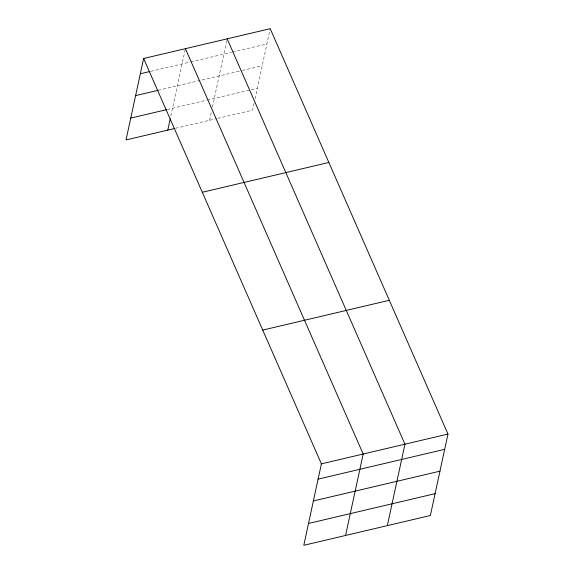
<?xml version="1.0" encoding="UTF-8"?>
<svg xmlns="http://www.w3.org/2000/svg" width="574" height="574" viewBox="0 0 574 574"><rect width="100%" height="100%" fill="white"/><g stroke="black" fill="none" stroke-linecap="round" stroke-linejoin="round"><path stroke-width="0.43" stroke-dasharray="2.87 2.15" d="M170.808 116.127L185.395 48.668M209.56 120.275L211.447 111.535M212.394 107.166L227.168 38.831M254.103 103.155L252.596 110.143L217.302 118.452M255.05 98.785L270.203 28.7M150.768 71.305L189.929 62.085M190.798 61.877L231.616 52.27M232.47 52.069L266.903 43.961M158.23 90.276L241.525 70.667M242.386 70.466L262.182 65.802M167.292 109.498L206.446 100.278M207.322 100.07L250.429 89.924M251.29 89.723L257.317 88.303M175.622 128.26L216.441 118.653"/><path stroke-width="0.86" d="M143.629 58.498L321.404 463.857L303.797 545.3L430.371 515.502L447.978 434.059L270.203 28.7L143.629 58.498L126.022 139.941L174.754 128.468M167.787 130.104L170.241 118.746M345.57 535.47L363.177 454.027L185.395 48.668M387.335 525.633L404.943 444.19L227.168 38.831M140.329 73.759L149.9 71.506M135.608 95.6L158.23 90.276M130.743 118.1L166.417 109.699M202.292 192.268L328.866 162.471M262.741 330.093L389.316 300.295M321.404 463.857L447.978 434.059M318.104 479.125L444.678 449.327M313.382 500.959L439.957 471.161M308.518 523.459L435.092 493.662"/></g></svg>
